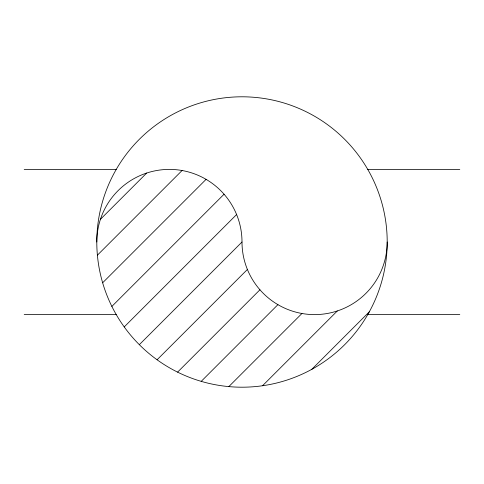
<?xml version="1.0" encoding="UTF-8"?>
<svg xmlns="http://www.w3.org/2000/svg" width="484" height="484" viewBox="0 0 484 484"><rect width="100%" height="100%" fill="white"/><g stroke="black" fill="none" stroke-linecap="round" stroke-linejoin="round"><path stroke-width="0.73" d="M100.448 219.282L146.682 173.048M97.399 255.183L182.069 170.513M102.644 282.789L206.087 179.352M111.871 306.42L224.068 194.223M124.225 326.924L236.603 214.539M139.332 344.675L242 242A72.6 72.6 0 0 0 169.4 169.4A72.6 72.6 0 0 0 96.8 242M157.082 359.775L247.397 269.461M177.586 372.129L259.938 289.777M201.211 381.356L277.919 304.648M228.823 386.601L301.937 313.487M262.534 385.742L337.324 310.952M311.817 369.31L369.31 311.817M24.2 169.4L116.251 169.4M367.749 169.4L459.8 169.4M24.2 314.6L116.251 314.6M367.749 314.6L459.8 314.6M387.2 242A145.2 145.2 0 0 1 169.4 367.749A145.2 145.2 0 0 1 169.4 116.251A145.2 145.2 0 0 1 387.2 242A72.6 72.6 0 0 1 314.6 314.6A72.6 72.6 0 0 1 242 242"/></g></svg>
